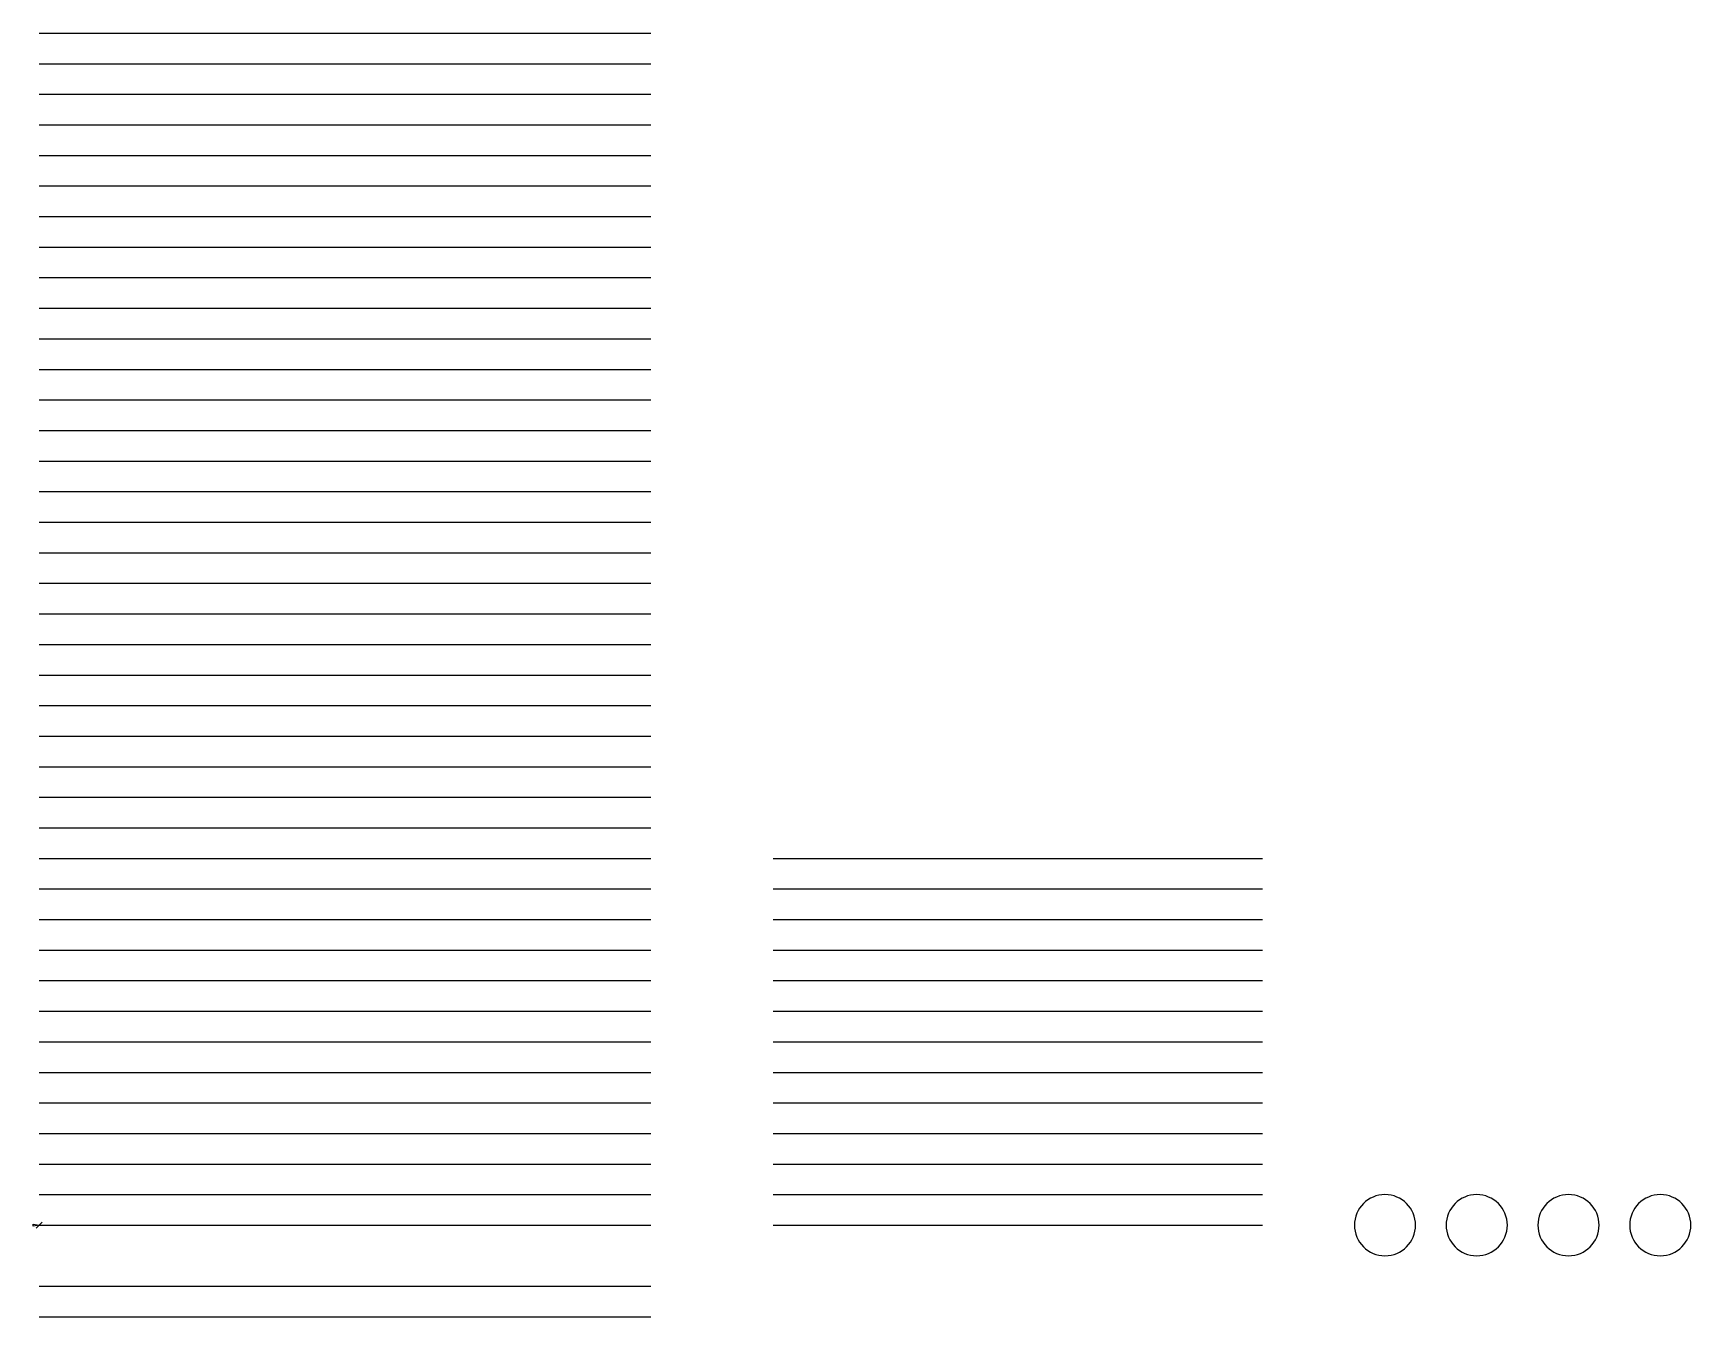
# Model space of a CAD drawing. Header units: millimetres. Extents: x -1000 to 270000, y -15000 to 195000.
import ezdxf

# ---------------------------------------------------------------- set-up
doc = ezdxf.new("R2010")
doc.units = ezdxf.units.MM
for name, color, linetype in [('BLOCK__ARCHTICK', 7, 'CONTINUOUS'), ('BLOCK__CLOSEDBLANK', 7, 'CONTINUOUS'), ('Shape', 7, 'CONTINUOUS'), ('Shape001', 7, 'CONTINUOUS'), ('Shape002', 7, 'CONTINUOUS'), ('Shape003', 7, 'CONTINUOUS'), ('Shape004', 7, 'CONTINUOUS'), ('Shape005', 7, 'CONTINUOUS'), ('Shape006', 7, 'CONTINUOUS'), ('Shape007', 7, 'CONTINUOUS'), ('Shape008', 7, 'CONTINUOUS'), ('Shape009', 7, 'CONTINUOUS'), ('Shape010', 7, 'CONTINUOUS'), ('Shape011', 7, 'CONTINUOUS'), ('Shape012', 7, 'CONTINUOUS'), ('Shape013', 7, 'CONTINUOUS'), ('Shape014', 7, 'CONTINUOUS'), ('Shape015', 7, 'CONTINUOUS'), ('Shape016', 7, 'CONTINUOUS'), ('Shape017', 7, 'CONTINUOUS'), ('Shape018', 7, 'CONTINUOUS'), ('Shape019', 7, 'CONTINUOUS'), ('Shape020', 7, 'CONTINUOUS'), ('Shape021', 7, 'CONTINUOUS'), ('Shape022', 7, 'CONTINUOUS'), ('Shape023', 7, 'CONTINUOUS'), ('Shape024', 7, 'CONTINUOUS'), ('Shape025', 7, 'CONTINUOUS'), ('Shape026', 7, 'CONTINUOUS'), ('Shape027', 7, 'CONTINUOUS'), ('Shape028', 7, 'CONTINUOUS'), ('Shape029', 7, 'CONTINUOUS'), ('Shape030', 7, 'CONTINUOUS'), ('Shape031', 7, 'CONTINUOUS'), ('Shape032', 7, 'CONTINUOUS'), ('Shape033', 7, 'CONTINUOUS'), ('Shape034', 7, 'CONTINUOUS'), ('Shape035', 7, 'CONTINUOUS'), ('Shape036', 7, 'CONTINUOUS'), ('Shape037', 7, 'CONTINUOUS'), ('Shape038', 7, 'CONTINUOUS'), ('Shape039', 7, 'CONTINUOUS'), ('Shape040', 7, 'CONTINUOUS'), ('Shape041', 7, 'CONTINUOUS'), ('Shape042', 7, 'CONTINUOUS'), ('Shape043', 7, 'CONTINUOUS'), ('Shape044', 7, 'CONTINUOUS'), ('Shape045', 7, 'CONTINUOUS'), ('Shape046', 7, 'CONTINUOUS'), ('Shape047', 7, 'CONTINUOUS'), ('Shape048', 7, 'CONTINUOUS'), ('Shape049', 7, 'CONTINUOUS'), ('Shape050', 7, 'CONTINUOUS'), ('Shape051', 7, 'CONTINUOUS'), ('Shape052', 7, 'CONTINUOUS'), ('Shape053', 7, 'CONTINUOUS'), ('Shape054', 7, 'CONTINUOUS'), ('Shape055', 7, 'CONTINUOUS'), ('Shape056', 7, 'CONTINUOUS'), ('Shape057', 7, 'CONTINUOUS'), ('Shape058', 7, 'CONTINUOUS'), ('Shape059', 7, 'CONTINUOUS'), ('Shape060', 7, 'CONTINUOUS')]:
    doc.layers.add(name, color=color, linetype=linetype)

msp = doc.modelspace()

# ---------------------------------------------------------------- linework, layer by layer
at = {"layer": 'BLOCK__ARCHTICK'}
msp.add_line((-500, -500), (500, 500), dxfattribs=at)
at = {"layer": 'BLOCK__CLOSEDBLANK'}
for p, q in [((-1000, 164), (0, 0)), ((-1000, -164), (-1000, 164)), ((0, 0), (-1000, -164))]:
    msp.add_line(p, q, dxfattribs=at)
at = {"layer": 'Shape'}
msp.add_line((-500, -500), (500, 500), dxfattribs=at)
at = {"layer": 'Shape001'}
for p, q in [((-1000, 164), (0, 0)), ((-1000, -164), (-1000, 164)), ((0, 0), (-1000, -164))]:
    msp.add_line(p, q, dxfattribs=at)
at = {"layer": 'Shape002'}
msp.add_line((0, 0), (100000, 0), dxfattribs=at)
at = {"layer": 'Shape003'}
msp.add_line((0, 5000), (100000, 5000), dxfattribs=at)
at = {"layer": 'Shape004'}
msp.add_line((0, 10000), (100000, 10000), dxfattribs=at)
at = {"layer": 'Shape005'}
msp.add_line((0, 15000), (100000, 15000), dxfattribs=at)
at = {"layer": 'Shape006'}
msp.add_line((0, 20000), (100000, 20000), dxfattribs=at)
at = {"layer": 'Shape007'}
msp.add_line((0, 25000), (100000, 25000), dxfattribs=at)
at = {"layer": 'Shape008'}
msp.add_line((0, 30000), (100000, 30000), dxfattribs=at)
at = {"layer": 'Shape009'}
msp.add_line((0, 35000), (100000, 35000), dxfattribs=at)
at = {"layer": 'Shape010'}
msp.add_line((0, 40000), (100000, 40000), dxfattribs=at)
at = {"layer": 'Shape011'}
msp.add_line((0, 45000), (100000, 45000), dxfattribs=at)
at = {"layer": 'Shape012'}
msp.add_line((0, 50000), (100000, 50000), dxfattribs=at)
at = {"layer": 'Shape013'}
msp.add_line((0, 55000), (100000, 55000), dxfattribs=at)
at = {"layer": 'Shape014'}
msp.add_line((0, 60000), (100000, 60000), dxfattribs=at)
at = {"layer": 'Shape015'}
msp.add_line((0, 65000), (100000, 65000), dxfattribs=at)
at = {"layer": 'Shape016'}
msp.add_line((0, 70000), (100000, 70000), dxfattribs=at)
at = {"layer": 'Shape017'}
msp.add_line((0, 75000), (100000, 75000), dxfattribs=at)
at = {"layer": 'Shape018'}
msp.add_line((0, 80000), (100000, 80000), dxfattribs=at)
at = {"layer": 'Shape019'}
msp.add_line((0, 85000), (100000, 85000), dxfattribs=at)
at = {"layer": 'Shape020'}
msp.add_line((0, 90000), (100000, 90000), dxfattribs=at)
at = {"layer": 'Shape021'}
msp.add_line((0, 95000), (100000, 95000), dxfattribs=at)
at = {"layer": 'Shape022'}
msp.add_line((0, 100000), (100000, 100000), dxfattribs=at)
at = {"layer": 'Shape023'}
msp.add_line((0, 105000), (100000, 105000), dxfattribs=at)
at = {"layer": 'Shape024'}
msp.add_line((0, 110000), (100000, 110000), dxfattribs=at)
at = {"layer": 'Shape025'}
msp.add_line((0, 115000), (100000, 115000), dxfattribs=at)
at = {"layer": 'Shape026'}
msp.add_line((0, 120000), (100000, 120000), dxfattribs=at)
at = {"layer": 'Shape027'}
msp.add_line((0, 125000), (100000, 125000), dxfattribs=at)
at = {"layer": 'Shape028'}
msp.add_line((0, 130000), (100000, 130000), dxfattribs=at)
at = {"layer": 'Shape029'}
msp.add_line((0, 135000), (100000, 135000), dxfattribs=at)
at = {"layer": 'Shape030'}
msp.add_line((0, 140000), (100000, 140000), dxfattribs=at)
at = {"layer": 'Shape031'}
msp.add_line((0, 145000), (100000, 145000), dxfattribs=at)
at = {"layer": 'Shape032'}
msp.add_line((0, 150000), (100000, 150000), dxfattribs=at)
at = {"layer": 'Shape033'}
msp.add_line((0, 155000), (100000, 155000), dxfattribs=at)
at = {"layer": 'Shape034'}
msp.add_line((0, 160000), (100000, 160000), dxfattribs=at)
at = {"layer": 'Shape035'}
msp.add_line((0, 165000), (100000, 165000), dxfattribs=at)
at = {"layer": 'Shape036'}
msp.add_line((0, 170000), (100000, 170000), dxfattribs=at)
at = {"layer": 'Shape037'}
msp.add_line((0, 175000), (100000, 175000), dxfattribs=at)
at = {"layer": 'Shape038'}
msp.add_line((0, 180000), (100000, 180000), dxfattribs=at)
at = {"layer": 'Shape039'}
msp.add_line((0, 185000), (100000, 185000), dxfattribs=at)
at = {"layer": 'Shape040'}
msp.add_line((0, 190000), (100000, 190000), dxfattribs=at)
at = {"layer": 'Shape041'}
msp.add_line((0, 195000), (100000, 195000), dxfattribs=at)
at = {"layer": 'Shape042'}
msp.add_line((120000, 0), (200000, 0), dxfattribs=at)
at = {"layer": 'Shape043'}
msp.add_line((120000, 5000), (200000, 5000), dxfattribs=at)
at = {"layer": 'Shape044'}
msp.add_line((120000, 10000), (200000, 10000), dxfattribs=at)
at = {"layer": 'Shape045'}
msp.add_line((120000, 15000), (200000, 15000), dxfattribs=at)
at = {"layer": 'Shape046'}
msp.add_line((120000, 20000), (200000, 20000), dxfattribs=at)
at = {"layer": 'Shape047'}
msp.add_line((120000, 25000), (200000, 25000), dxfattribs=at)
at = {"layer": 'Shape048'}
msp.add_line((120000, 30000), (200000, 30000), dxfattribs=at)
at = {"layer": 'Shape049'}
msp.add_line((120000, 35000), (200000, 35000), dxfattribs=at)
at = {"layer": 'Shape050'}
msp.add_line((120000, 40000), (200000, 40000), dxfattribs=at)
at = {"layer": 'Shape051'}
msp.add_line((120000, 45000), (200000, 45000), dxfattribs=at)
at = {"layer": 'Shape052'}
msp.add_line((120000, 50000), (200000, 50000), dxfattribs=at)
at = {"layer": 'Shape053'}
msp.add_line((120000, 55000), (200000, 55000), dxfattribs=at)
at = {"layer": 'Shape054'}
msp.add_line((120000, 60000), (200000, 60000), dxfattribs=at)
at = {"layer": 'Shape055'}
msp.add_circle((220000, 0), 5000, dxfattribs=at)
at = {"layer": 'Shape056'}
msp.add_circle((235000, 0), 5000, dxfattribs=at)
at = {"layer": 'Shape057'}
msp.add_circle((250000, 0), 5000, dxfattribs=at)
at = {"layer": 'Shape058'}
msp.add_circle((265000, 0), 5000, dxfattribs=at)
at = {"layer": 'Shape059'}
msp.add_line((0, -10000), (100000, -10000), dxfattribs=at)
at = {"layer": 'Shape060'}
msp.add_line((0, -15000), (100000, -15000), dxfattribs=at)

doc.saveas('drawing.dxf')
